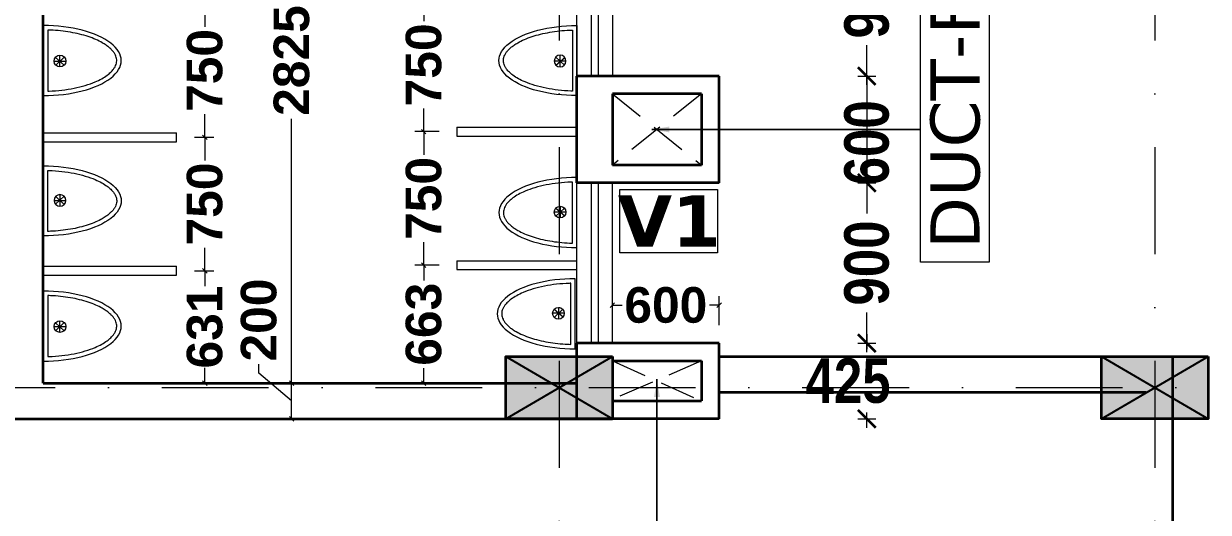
# Model space of a CAD drawing. Header units: millimetres. Extents: x -3092162 to 4513894, y -12317808 to 1849994.
# Drawn here: x -379345 to -372685, y -5832681 to -5829937 of the extents above; entities that cross this region are included whole.
import ezdxf

# ---------------------------------------------------------------- set-up
doc = ezdxf.new("R2010")
doc.units = ezdxf.units.MM
doc.header["$LTSCALE"] = 2
doc.header["$MEASUREMENT"] = 0
doc.header["$PDMODE"] = 34
doc.header["$PDSIZE"] = 500
doc.linetypes.add('DASHDOT', pattern=[1, 0.5, -0.25, 0, -0.25])
doc.linetypes.add('DASHED2', pattern=[0.375, 0.25, -0.125])
for name, color, linetype, lineweight in [('coloumn', 10, 'Continuous', 35), ('D DIM', 250, 'Continuous', 9), ('FIXTURE', 252, 'Continuous', 0), ('glass', 5, 'Continuous', 15), ('GRID', 251, 'DASHDOT', 5), ('SILL', 74, 'Continuous', 9), ('toi.dim.', 214, 'Continuous', 9), ('VENTI', 162, 'Continuous', 5), ('WAll', 250, 'Continuous', 35)]:
    doc.layers.add(name, color=color, linetype=linetype, lineweight=lineweight)
for name, color, linetype, lineweight, true_color in [('DOT', 7, 'DASHED2', 0, 0x89067c), ('duct text', 7, 'Continuous', 5, 0x30182a), ('partation wall', 7, 'Continuous', 20, 0x525023)]:
    doc.layers.add(name, color=color, linetype=linetype, lineweight=lineweight, true_color=true_color)
doc.styles.add('door', font='arial.ttf', dxfattribs={"height": 70})
doc.styles.add('INNER DIM', font='ARIALNB.TTF', dxfattribs={"height": 250})
doc.styles.add('int dim', font='arialbd.ttf', dxfattribs={"height": 200})
doc.styles.add('style2', font='verdana.ttf')
doc.dimstyles.new('DOOR', dxfattribs={"dimtxt": 100, "dimasz": 100, "dimexe": 25, "dimexo": 50, "dimgap": 25, "dimtad": 0, "dimtih": 1, "dimtoh": 1, "dimdec": 0, "dimzin": 3, "dimdsep": 46, "dimtxsty": 'door', "dimblk": 'OBLIQUE', "dimcen": 200, "dimclrd": 256, "dimclre": 256, "dimclrt": 256, "dimadec": 0, "dimazin": 0, "dimtfac": 1, "dimtdec": 0, "dimtofl": 0, "dimtmove": 2, "dimatfit": 3, "dimfxl": 300, "dimfxlon": 1, "dimfrac": 1, "dimtolj": 1, "dimtzin": 0, "dimlwd": -1, "dimlwe": -1, "dimarcsym": 0})
doc.dimstyles.new('toilet detail', dxfattribs={"dimtxt": 150, "dimasz": 25, "dimexe": 50, "dimexo": 100, "dimgap": 25, "dimtad": 0, "dimdec": 0, "dimzin": 3, "dimdsep": 46, "dimtxsty": 'int dim', "dimblk": 'OBLIQUE', "dimcen": 90, "dimclrd": 214, "dimclre": 214, "dimclrt": 256, "dimadec": 0, "dimazin": 0, "dimtfac": 1, "dimtdec": 0, "dimtofl": 0, "dimtmove": 1, "dimatfit": 3, "dimfxl": 1, "dimfrac": 1, "dimtolj": 1, "dimtzin": 0, "dimlwd": -1, "dimlwe": -1, "dimarcsym": 1})

# ---------------------------------------------------------------- blocks, each defined once
blk = doc.blocks.new('_Oblique')
at = {"color": 0, "linetype": 'ByBlock', "lineweight": -2}
blk.add_line((-0.5, -0.5), (0.5, 0.5), dxfattribs=at)
blk = doc.blocks.new('uri')
at = {"layer": 'FIXTURE', "ltscale": 100}
for p, q in [((1256512.1, -5187048.7), (1256512.1, -5186705.8)), ((1256537.1, -5187074), (1256537.1, -5186680.5)), ((1256466.9, -5186851.8), (1256419.1, -5186897.2)), ((1256419.4, -5186851.5), (1256468.8, -5186895.1)), ((1256443, -5186841.5), (1256443, -5186907.5)), ((1256476, -5186874.5), (1256410, -5186874.5))]:
    blk.add_line(p, q, dxfattribs=at)
blk.add_circle((1256443, -5186874.5), 33, dxfattribs=at)
blk.add_ellipse((1256537.1, -5186877.2), major_axis=(438.1, 0), ratio=0.449067, start_param=1.570796, end_param=4.712389, dxfattribs=at)
blk.add_open_spline([(1256512.1, -5186705.8), (1256509.5, -5186705.9), (1256506.8, -5186706), (1256480, -5186706.9), (1256456, -5186708.7), (1256409.1, -5186714), (1256386.2, -5186717.6), (1256342.2, -5186726.3), (1256321.1, -5186731.6), (1256281.3, -5186743.5), (1256262.7, -5186750.2), (1256232.3, -5186763.1), (1256219.9, -5186769.1), (1256197.3, -5186781.7), (1256187, -5186788.2), (1256170.4, -5186800.5), (1256163.6, -5186806.1), (1256151.8, -5186817.5), (1256146.7, -5186823.2), (1256138.9, -5186833.5), (1256135.9, -5186838.1), (1256130.9, -5186847.2), (1256129, -5186851.7), (1256126.1, -5186860.5), (1256125.1, -5186864.8), (1256124, -5186873.4), (1256123.9, -5186877.6), (1256124.5, -5186886.2), (1256125.2, -5186890.5), (1256127.6, -5186899.2), (1256129.3, -5186903.6), (1256133.7, -5186912.7), (1256136.4, -5186917.3), (1256142.9, -5186926.6), (1256146.7, -5186931.3), (1256155.4, -5186940.7), (1256160.4, -5186945.4), (1256171.3, -5186954.7), (1256177.4, -5186959.3), (1256190.5, -5186968.4), (1256197.6, -5186972.9), (1256216.5, -5186983.7), (1256228.9, -5186989.8), (1256255.6, -5187001.5), (1256270, -5187006.9), (1256300.3, -5187016.9), (1256316.3, -5187021.5), (1256349.6, -5187029.7), (1256366.9, -5187033.3), (1256402.5, -5187039.4), (1256420.8, -5187041.9), (1256458.1, -5187045.9), (1256477, -5187047.3), (1256501.4, -5187048.3), (1256506.8, -5187048.5), (1256512.1, -5187048.7)], degree=3, knots=[1.629393, 1.629393, 1.629393, 1.629393, 1.648181, 1.648181, 1.818462, 1.818462, 1.988743, 1.988743, 2.159025, 2.159025, 2.329306, 2.329306, 2.461629, 2.461629, 2.593951, 2.593951, 2.703241, 2.703241, 2.812532, 2.812532, 2.903056, 2.903056, 2.993581, 2.993581, 3.084106, 3.084106, 3.17463, 3.17463, 3.265155, 3.265155, 3.35568, 3.35568, 3.446205, 3.446205, 3.536729, 3.536729, 3.627254, 3.627254, 3.717779, 3.717779, 3.808303, 3.808303, 3.942921, 3.942921, 4.077539, 4.077539, 4.212157, 4.212157, 4.346775, 4.346775, 4.481393, 4.481393, 4.616011, 4.616011, 4.653792, 4.653792, 4.653792, 4.653792], dxfattribs=at)
blk = doc.blocks.new('*D257')
at = {"layer": 'Defpoints', "color": 0, "lineweight": 50, "ltscale": 100, "transparency": 16777216}
for p in [(-377838.3, -5831956.2), (-377141.6, -5831956.2), (-377141.6, -5832156.2)]:
    blk.add_point(p, dxfattribs=at)
at = {"layer": 'toi.dim.', "color": 214, "ltscale": 100, "transparency": 16777216}
for p, q in [((-378022.5, -5831899.3), (-378022.5, -5831849.3)), ((-377838.3, -5832056.2), (-378022.5, -5831899.3)), ((-377241.6, -5831956.2), (-377888.3, -5831956.2)), ((-377838.3, -5832156.2), (-377838.3, -5831956.2)), ((-377241.6, -5832156.2), (-377888.3, -5832156.2))]:
    blk.add_line(p, q, dxfattribs=at)
at = {"layer": 'toi.dim.', "color": 214, "ltscale": 100, "transparency": 16777216, "xscale": 25, "yscale": 25, "zscale": 25}
for p, rotation in [((-377838.3, -5831956.2), 90), ((-377838.3, -5832156.2), 270)]:
    blk.add_blockref('_Oblique', p, dxfattribs=dict(at, rotation=rotation))
at = {"layer": 'toi.dim.', "ltscale": 100, "transparency": 16777216, "insert": (-378022.5, -5831601.6), "char_height": 200, "attachment_point": 5, "rotation": 90, "style": 'int dim'}
blk.add_mtext('\\A1;200', dxfattribs=at)
blk = doc.blocks.new('*D258')
at = {"layer": 'Defpoints', "color": 0, "lineweight": 50, "ltscale": 100, "transparency": 16777216}
for p in [(-377838.3, -5829131.2), (-377584.7, -5829131.2), (-377141.6, -5831956.2)]:
    blk.add_point(p, dxfattribs=at)
at = {"layer": 'toi.dim.', "color": 214, "ltscale": 100, "transparency": 16777216}
for p, q in [((-377684.7, -5829131.2), (-377888.3, -5829131.2)), ((-377838.3, -5829131.2), (-377838.3, -5829816.1)), ((-377838.3, -5831956.2), (-377838.3, -5830472.2)), ((-377241.6, -5831956.2), (-377888.3, -5831956.2))]:
    blk.add_line(p, q, dxfattribs=at)
at = {"layer": 'toi.dim.', "color": 214, "ltscale": 100, "transparency": 16777216, "xscale": 25, "yscale": 25, "zscale": 25}
for p, rotation in [((-377838.3, -5829131.2), 90), ((-377838.3, -5831956.2), 270)]:
    blk.add_blockref('_Oblique', p, dxfattribs=dict(at, rotation=rotation))
at = {"layer": 'toi.dim.', "ltscale": 100, "transparency": 16777216, "insert": (-377838.3, -5830144.2), "char_height": 200, "attachment_point": 5, "rotation": 90, "style": 'int dim'}
blk.add_mtext('\\A1;2825', dxfattribs=at)
blk = doc.blocks.new('*D267')
at = {"layer": 'Defpoints', "color": 0, "lineweight": 50, "ltscale": 100, "transparency": 16777216}
for p in [(-375434.3, -5831518.1), (-376034.7, -5831731.2), (-375434.3, -5831731.2)]:
    blk.add_point(p, dxfattribs=at)
at = {"layer": 'toi.dim.', "color": 214, "ltscale": 100, "transparency": 16777216}
for p, q in [((-376034.7, -5831631.2), (-376034.7, -5831468.1)), ((-375434.3, -5831631.2), (-375434.3, -5831468.1)), ((-376034.7, -5831518.1), (-375979.8, -5831518.1)), ((-375434.3, -5831518.1), (-375489.2, -5831518.1))]:
    blk.add_line(p, q, dxfattribs=at)
at = {"layer": 'toi.dim.', "color": 214, "ltscale": 100, "transparency": 16777216, "xscale": 25, "yscale": 25, "zscale": 25, "rotation": 180}
blk.add_blockref('_Oblique', (-376034.7, -5831518.1), dxfattribs=at)
at = {"layer": 'toi.dim.', "color": 214, "ltscale": 100, "transparency": 16777216, "xscale": 25, "yscale": 25, "zscale": 25}
blk.add_blockref('_Oblique', (-375434.3, -5831518.1), dxfattribs=at)
at = {"layer": 'toi.dim.', "ltscale": 100, "transparency": 16777216, "insert": (-375734.5, -5831518.1), "char_height": 200, "attachment_point": 5, "style": 'int dim'}
blk.add_mtext('\\A1;600', dxfattribs=at)
blk = doc.blocks.new('*D269')
at = {"layer": 'Defpoints', "color": 0, "lineweight": 50, "ltscale": 100, "transparency": 16777216}
for p in [(-376909.7, -5829793.6), (-377095.5, -5830543.6), (-376909.7, -5830543.6)]:
    blk.add_point(p, dxfattribs=at)
at = {"layer": 'toi.dim.', "color": 214, "ltscale": 100, "transparency": 16777216}
for p, q in [((-377009.7, -5829793.6), (-377145.5, -5829793.6)), ((-377095.5, -5829793.6), (-377095.5, -5829923.4)), ((-377095.5, -5830543.6), (-377095.5, -5830413.9)), ((-377009.7, -5830543.6), (-377145.5, -5830543.6))]:
    blk.add_line(p, q, dxfattribs=at)
at = {"layer": 'toi.dim.', "color": 214, "ltscale": 100, "transparency": 16777216, "xscale": 25, "yscale": 25, "zscale": 25}
for p, rotation in [((-377095.5, -5829793.6), 90), ((-377095.5, -5830543.6), 270)]:
    blk.add_blockref('_Oblique', p, dxfattribs=dict(at, rotation=rotation))
at = {"layer": 'toi.dim.', "ltscale": 100, "transparency": 16777216, "insert": (-377095.5, -5830168.6), "char_height": 200, "attachment_point": 5, "rotation": 90, "style": 'int dim'}
blk.add_mtext('\\A1;750', dxfattribs=at)
blk = doc.blocks.new('*D270')
at = {"layer": 'Defpoints', "color": 0, "lineweight": 50, "ltscale": 100, "transparency": 16777216}
for p in [(-376909.7, -5830543.6), (-377095.5, -5831293.6), (-376909.7, -5831293.6)]:
    blk.add_point(p, dxfattribs=at)
at = {"layer": 'toi.dim.', "color": 214, "ltscale": 100, "transparency": 16777216}
for p, q in [((-377009.7, -5830543.6), (-377145.5, -5830543.6)), ((-377095.5, -5830543.6), (-377095.5, -5830673.4)), ((-377095.5, -5831293.6), (-377095.5, -5831163.9)), ((-377009.7, -5831293.6), (-377145.5, -5831293.6))]:
    blk.add_line(p, q, dxfattribs=at)
at = {"layer": 'toi.dim.', "color": 214, "ltscale": 100, "transparency": 16777216, "xscale": 25, "yscale": 25, "zscale": 25}
for p, rotation in [((-377095.5, -5830543.6), 90), ((-377095.5, -5831293.6), 270)]:
    blk.add_blockref('_Oblique', p, dxfattribs=dict(at, rotation=rotation))
at = {"layer": 'toi.dim.', "ltscale": 100, "transparency": 16777216, "insert": (-377095.5, -5830918.6), "char_height": 200, "attachment_point": 5, "rotation": 90, "style": 'int dim'}
blk.add_mtext('\\A1;750', dxfattribs=at)
blk = doc.blocks.new('*D271')
at = {"layer": 'Defpoints', "color": 0, "lineweight": 50, "ltscale": 100, "transparency": 16777216}
for p in [(-376909.7, -5831293.6), (-377095.5, -5831956.2), (-376909.7, -5831956.2)]:
    blk.add_point(p, dxfattribs=at)
at = {"layer": 'toi.dim.', "color": 214, "ltscale": 100, "transparency": 16777216}
for p, q in [((-377009.7, -5831293.6), (-377145.5, -5831293.6)), ((-377095.5, -5831293.6), (-377095.5, -5831378.8)), ((-377095.5, -5831956.2), (-377095.5, -5831871.1)), ((-377009.7, -5831956.2), (-377145.5, -5831956.2))]:
    blk.add_line(p, q, dxfattribs=at)
at = {"layer": 'toi.dim.', "color": 214, "ltscale": 100, "transparency": 16777216, "xscale": 25, "yscale": 25, "zscale": 25}
for p, rotation in [((-377095.5, -5831293.6), 90), ((-377095.5, -5831956.2), 270)]:
    blk.add_blockref('_Oblique', p, dxfattribs=dict(at, rotation=rotation))
at = {"layer": 'toi.dim.', "ltscale": 100, "transparency": 16777216, "insert": (-377095.5, -5831624.9), "char_height": 200, "attachment_point": 5, "rotation": 90, "style": 'int dim'}
blk.add_mtext('\\A1;663', dxfattribs=at)
blk = doc.blocks.new('*D307')
at = {"layer": 'Defpoints', "color": 0, "lineweight": 50, "ltscale": 100, "transparency": 16777216}
for p in [(-378484.7, -5831324.9), (-378326.4, -5831324.9), (-378423.1, -5831956.2)]:
    blk.add_point(p, dxfattribs=at)
at = {"layer": 'toi.dim.', "color": 214, "ltscale": 100, "transparency": 16777216}
for p, q in [((-378384.7, -5831324.9), (-378276.4, -5831324.9)), ((-378326.4, -5831324.9), (-378326.4, -5831411.1)), ((-378326.4, -5831956.2), (-378326.4, -5831870)), ((-378323.1, -5831956.2), (-378276.4, -5831956.2))]:
    blk.add_line(p, q, dxfattribs=at)
at = {"layer": 'toi.dim.', "color": 214, "ltscale": 100, "transparency": 16777216, "xscale": 25, "yscale": 25, "zscale": 25}
for p, rotation in [((-378326.4, -5831324.9), 90), ((-378326.4, -5831956.2), 270)]:
    blk.add_blockref('_Oblique', p, dxfattribs=dict(at, rotation=rotation))
at = {"layer": 'toi.dim.', "ltscale": 100, "transparency": 16777216, "insert": (-378326.4, -5831640.6), "char_height": 200, "attachment_point": 5, "rotation": 90, "style": 'int dim'}
blk.add_mtext('\\A1;631', dxfattribs=at)
blk = doc.blocks.new('*D308')
at = {"layer": 'Defpoints', "color": 0, "lineweight": 50, "ltscale": 100, "transparency": 16777216}
for p in [(-378484.7, -5830574.9), (-378326.4, -5830574.9), (-378484.7, -5831324.9)]:
    blk.add_point(p, dxfattribs=at)
at = {"layer": 'toi.dim.', "color": 214, "ltscale": 100, "transparency": 16777216}
for p, q in [((-378384.7, -5830574.9), (-378276.4, -5830574.9)), ((-378326.4, -5830574.9), (-378326.4, -5830704.7)), ((-378326.4, -5831324.9), (-378326.4, -5831195.2)), ((-378384.7, -5831324.9), (-378276.4, -5831324.9))]:
    blk.add_line(p, q, dxfattribs=at)
at = {"layer": 'toi.dim.', "color": 214, "ltscale": 100, "transparency": 16777216, "xscale": 25, "yscale": 25, "zscale": 25}
for p, rotation in [((-378326.4, -5830574.9), 90), ((-378326.4, -5831324.9), 270)]:
    blk.add_blockref('_Oblique', p, dxfattribs=dict(at, rotation=rotation))
at = {"layer": 'toi.dim.', "ltscale": 100, "transparency": 16777216, "insert": (-378326.4, -5830949.9), "char_height": 200, "attachment_point": 5, "rotation": 90, "style": 'int dim'}
blk.add_mtext('\\A1;750', dxfattribs=at)
blk = doc.blocks.new('*D309')
at = {"layer": 'Defpoints', "color": 0, "lineweight": 50, "ltscale": 100, "transparency": 16777216}
for p in [(-378484.7, -5829824.9), (-378326.4, -5829824.9), (-378484.7, -5830574.9)]:
    blk.add_point(p, dxfattribs=at)
at = {"layer": 'toi.dim.', "color": 214, "ltscale": 100, "transparency": 16777216}
for p, q in [((-378384.7, -5829824.9), (-378276.4, -5829824.9)), ((-378326.4, -5829824.9), (-378326.4, -5829954.7)), ((-378326.4, -5830574.9), (-378326.4, -5830445.2)), ((-378384.7, -5830574.9), (-378276.4, -5830574.9))]:
    blk.add_line(p, q, dxfattribs=at)
at = {"layer": 'toi.dim.', "color": 214, "ltscale": 100, "transparency": 16777216, "xscale": 25, "yscale": 25, "zscale": 25}
for p, rotation in [((-378326.4, -5829824.9), 90), ((-378326.4, -5830574.9), 270)]:
    blk.add_blockref('_Oblique', p, dxfattribs=dict(at, rotation=rotation))
at = {"layer": 'toi.dim.', "ltscale": 100, "transparency": 16777216, "insert": (-378326.4, -5830199.9), "char_height": 200, "attachment_point": 5, "rotation": 90, "style": 'int dim'}
blk.add_mtext('\\A1;750', dxfattribs=at)
blk = doc.blocks.new('_ArchTick')
at = {"color": 0, "linetype": 'ByBlock', "const_width": 0.15}
blk.add_lwpolyline([(-0.5, -0.5), (0.5, 0.5)], dxfattribs=at)

msp = doc.modelspace()

# ---------------------------------------------------------------- hatches: boundary and pattern name
at = {"layer": 'coloumn', "ltscale": 100}
for points in [[(-376034.7, -5831806.2), (-376034.7, -5832156.2), (-376634.7, -5832156.2), (-376634.7, -5831806.2)], [(-372684.7, -5831806.2), (-372684.7, -5832156.2), (-373284.7, -5832156.2), (-373284.7, -5831806.2)]]:
    msp.add_hatch(color=256, dxfattribs=at).paths.add_polyline_path(points)

# ---------------------------------------------------------------- linework, layer by layer
at = {"layer": 'coloumn', "lineweight": 25, "ltscale": 100}
for p, q in [((-376634.7, -5832156.2), (-376034.7, -5831806.2)), ((-376634.7, -5831806.2), (-376034.7, -5832156.2)), ((-373284.7, -5832156.2), (-372684.7, -5831806.2)), ((-373284.7, -5831806.2), (-372684.7, -5832156.2))]:
    msp.add_line(p, q, dxfattribs=at)
at = {"layer": 'coloumn', "ltscale": 100}
for points in [[(-376034.7, -5831806.2), (-376034.7, -5832156.2), (-376634.7, -5832156.2), (-376634.7, -5831806.2)], [(-372684.7, -5831806.2), (-372684.7, -5832156.2), (-373284.7, -5832156.2), (-373284.7, -5831806.2)]]:
    msp.add_lwpolyline(points, close=True, dxfattribs=at)
at = {"layer": 'D DIM', "ltscale": 100}
for p, q in [((-374604.6, -5830281.2), (-374604.6, -5830058.6)), ((-374604.6, -5830231.2), (-374604.6, -5830131.2)), ((-374654.6, -5830231.2), (-374554.6, -5830231.2)), ((-374654.6, -5830231.2), (-374554.6, -5830231.2)), ((-374604.6, -5830231.2), (-374604.6, -5830831.2)), ((-374604.6, -5830781.2), (-374604.6, -5831003.8)), ((-374654.6, -5830831.2), (-374554.6, -5830831.2)), ((-374654.6, -5830831.2), (-374554.6, -5830831.2)), ((-374604.6, -5830831.2), (-374604.6, -5830931.2)), ((-374604.6, -5831781.2), (-374604.6, -5831558.6)), ((-374604.6, -5831681.2), (-374604.6, -5831766)), ((-374654.6, -5831731.2), (-374554.6, -5831731.2)), ((-374654.6, -5831731.2), (-374554.6, -5831731.2)), ((-374604.6, -5832206.2), (-374604.6, -5832121.1)), ((-374654.6, -5832156.2), (-374554.6, -5832156.2))]:
    msp.add_line(p, q, dxfattribs=at)
at = {"layer": 'DOT', "ltscale": 400}
for p, q in [((-376034.7, -5830331.2), (-375534.7, -5830731.2)), ((-375534.7, -5830331.2), (-376034.7, -5830731.2)), ((-376034.3, -5831831.2), (-375534.3, -5832056.2)), ((-375534.3, -5831831.2), (-376034.3, -5832046.2))]:
    msp.add_line(p, q, dxfattribs=at)
at = {"layer": 'duct text', "ltscale": 0.1}
msp.add_lwpolyline([(-374302.8, -5831276.4), (-374302.8, -5829703.9), (-373916.6, -5829703.9), (-373916.6, -5831276.4)], close=True, dxfattribs=at)
at = {"layer": 'glass', "ltscale": 100}
for p, q in [((-376154.7, -5829331.2), (-376154.7, -5830231.2)), ((-376114.7, -5829331.2), (-376114.7, -5830231.2)), ((-376154.7, -5830831.2), (-376154.7, -5831731.2)), ((-376114.7, -5830831.2), (-376114.7, -5831731.2))]:
    msp.add_line(p, q, dxfattribs=at)
at = {"layer": 'GRID', "color": 5, "ltscale": 600}
for p, q in [((-376334.3, -5807829.3), (-376334.3, -5892623.2)), ((-372984.3, -5807829.3), (-372984.3, -5892623.2))]:
    msp.add_line(p, q, dxfattribs=at)
at = {"layer": 'GRID', "color": 6, "ltscale": 600}
msp.add_line((-460174.2, -5831981.2), (-367334.7, -5831981.2), dxfattribs=at)
at = {"layer": 'partation wall', "ltscale": 100}
for p, q in [((-379234.7, -5830549.9), (-378484.7, -5830549.9)), ((-378484.7, -5830599.9), (-378484.7, -5830549.9)), ((-376909.7, -5830518.6), (-376909.7, -5830568.6)), ((-376909.7, -5830518.6), (-376234.7, -5830518.6)), ((-379234.7, -5830599.9), (-378484.7, -5830599.9)), ((-376909.7, -5830568.6), (-376234.7, -5830568.6)), ((-376909.7, -5831268.6), (-376909.7, -5831318.6)), ((-376909.7, -5831268.6), (-376234.7, -5831268.6)), ((-379234.7, -5831299.9), (-378484.7, -5831299.9)), ((-379234.7, -5831349.9), (-378484.7, -5831349.9)), ((-378484.7, -5831349.9), (-378484.7, -5831299.9)), ((-376909.7, -5831318.6), (-376234.7, -5831318.6))]:
    msp.add_line(p, q, dxfattribs=at)
at = {"layer": 'SILL', "ltscale": 100}
for p, q in [((-376234.7, -5830231.2), (-376234.7, -5822206.2)), ((-376034.7, -5829331.2), (-376034.7, -5830231.2)), ((-376234.7, -5831731.2), (-376234.7, -5830831.2)), ((-376034.7, -5831731.2), (-376034.7, -5830831.2))]:
    msp.add_line(p, q, dxfattribs=at)
at = {"layer": 'VENTI', "ltscale": 100}
msp.add_lwpolyline([(-375444.3, -5831224.7), (-375993.4, -5831224.7), (-375993.4, -5830867.5), (-375444.3, -5830867.5)], close=True, dxfattribs=at)
at = {"layer": 'WAll', "ltscale": 100}
for p, q in [((-379234.7, -5831956.2), (-379234.7, -5828556.2)), ((-375434.7, -5830231.2), (-376234.7, -5830231.2)), ((-376234.7, -5830831.2), (-376234.7, -5830231.2)), ((-375434.7, -5830831.2), (-375434.7, -5830231.2)), ((-376034.7, -5830331.2), (-376034.7, -5830731.2)), ((-375534.7, -5830331.2), (-376034.7, -5830331.2)), ((-375534.7, -5830331.2), (-375534.7, -5830731.2)), ((-375534.7, -5830731.2), (-376034.7, -5830731.2)), ((-375434.7, -5830831.2), (-376234.7, -5830831.2)), ((-376234.3, -5832156.2), (-376234.3, -5831731.2)), ((-375434.3, -5831731.2), (-376234.3, -5831731.2)), ((-375434.3, -5832156.2), (-375434.3, -5831731.2)), ((-375434.3, -5831806.2), (-373034.3, -5831806.2)), ((-372884.3, -5835206.2), (-372884.3, -5831806.2)), ((-376034.3, -5831831.2), (-375534.3, -5831831.2)), ((-376034.3, -5831831.2), (-376034.3, -5832156.2)), ((-375534.3, -5831831.2), (-375534.3, -5832056.2)), ((-379234.7, -5831956.2), (-376634.3, -5831956.2)), ((-379234.3, -5831956.2), (-376234.3, -5831956.2)), ((-375434.3, -5832006.2), (-373034.3, -5832006.2)), ((-376034.3, -5832056.2), (-375534.3, -5832056.2)), ((-379434.7, -5832156.2), (-376034.3, -5832156.2)), ((-375434.3, -5832156.2), (-376034.3, -5832156.2))]:
    msp.add_line(p, q, dxfattribs=at)

# ---------------------------------------------------------------- block references
at = {"layer": 'D DIM', "ltscale": 100, "xscale": 100, "yscale": 100, "zscale": 100}
for p, rotation in [((-374604.6, -5830231.2), 270), ((-374604.6, -5830231.2), 270), ((-374604.6, -5830831.2), 90), ((-374604.6, -5830831.2), 90), ((-374604.6, -5831731.2), 90), ((-374604.6, -5831731.2), 270), ((-374604.6, -5832156.2), 270)]:
    msp.add_blockref('_ArchTick', p, dxfattribs=dict(at, rotation=rotation))
at = {"layer": 'WAll', "rotation": 180}
for p in [(877302.4, -11017021.6), (877302.4, -11018512.8)]:
    msp.add_blockref('uri', p, dxfattribs=at)
at = {"layer": 'WAll', "xscale": -1, "rotation": 180}
msp.add_blockref('uri', (-1632771.8, -11017021.6), dxfattribs=at)
at = {"layer": 'WAll', "xscale": -1}
msp.add_blockref('uri', (877302.4, -644055.2), dxfattribs=at)
at = {"layer": 'WAll'}
for p in [(-1632771.8, -644120.9), (-1632781.3, -644689.3)]:
    msp.add_blockref('uri', p, dxfattribs=at)

# ---------------------------------------------------------------- texts
at = {"layer": 'D DIM', "ltscale": 100, "char_height": 250, "attachment_point": 5, "style": 'INNER DIM'}
for s, insert, rotation in [('\\A1;900', (-374604.6, -5829781.2), 90), ('\\A1;600', (-374604.6, -5830606), 90), ('\\A1;900', (-374604.6, -5831281.2), 90), ('\\A1;425', (-374709.9, -5831943.7), 0.1)]:
    msp.add_mtext(s, dxfattribs=dict(at, insert=insert, rotation=rotation))
at = {"layer": 'duct text', "ltscale": 0.1, "insert": (-374106.2, -5830491.8), "char_height": 276.639, "width": 1547.237, "attachment_point": 5, "rotation": 90, "style": 'style2'}
msp.add_mtext('\\pt3043;DUCT-F', dxfattribs=at)
at = {"layer": 'VENTI', "ltscale": 100, "insert": (-375715, -5831045.1), "char_height": 287, "attachment_point": 5, "style": 'style2'}
msp.add_mtext('\\pt3157;{\\fVerdana|b1|i0|c0|p34;V1}', dxfattribs=at)

# ---------------------------------------------------------------- dimensions: what is measured, and where the dimension line sits
at = {"layer": 'toi.dim.', "ltscale": 100}
for base, p1, p2, picture, middle in [((-377838.3, -5829131.2), (-377141.6, -5831956.2), (-377584.7, -5829131.2), '*D258', (-377838.3, -5830144.2)), ((-377838.3, -5831956.2), (-377141.6, -5832156.2), (-377141.6, -5831956.2), '*D257', (-378022.5, -5831824.3))]:
    dim = msp.add_linear_dim(base=base, p1=p1, p2=p2, angle=90, dimstyle='toilet detail', dxfattribs=at)
    dim.commit()
    dim.dimension.update_dxf_attribs({"geometry": picture, "text_midpoint": middle, "dimtype": 160})
for base, p1, p2, angle, picture, middle in [((-378326.4, -5829824.9), (-378484.7, -5830574.9), (-378484.7, -5829824.9), 90, '*D309', (-378326.4, -5830199.9)), ((-377095.5, -5830543.6), (-376909.7, -5829793.6), (-376909.7, -5830543.6), 90, '*D269', (-377095.5, -5830168.6)), ((-377095.5, -5831293.6), (-376909.7, -5830543.6), (-376909.7, -5831293.6), 90, '*D270', (-377095.5, -5830918.6)), ((-378326.4, -5830574.9), (-378484.7, -5831324.9), (-378484.7, -5830574.9), 90, '*D308', (-378326.4, -5830949.9)), ((-377095.5, -5831956.2), (-376909.7, -5831293.6), (-376909.7, -5831956.2), 90, '*D271', (-377095.5, -5831624.9)), ((-378326.4, -5831324.9), (-378423.1, -5831956.2), (-378484.7, -5831324.9), 90, '*D307', (-378326.4, -5831640.6)), ((-375434.3, -5831518.1), (-376034.7, -5831731.2), (-375434.3, -5831731.2), 180, '*D267', (-375734.5, -5831518.1))]:
    dim = msp.add_linear_dim(base=base, p1=p1, p2=p2, angle=angle, dimstyle='toilet detail', dxfattribs=at)
    dim.commit()
    dim.dimension.update_dxf_attribs({"geometry": picture, "text_midpoint": middle})

# ---------------------------------------------------------------- leaders
at = {"layer": 'duct text', "ltscale": 0.1}
for points in [[(-375813.9, -5830531.2), (-374302.8, -5830531.2), (-375813.9, -5830531.2)], [(-375784.3, -5831934.4), (-375784.3, -5833159), (-375784.3, -5831934.4)]]:
    msp.add_leader(points, dimstyle='DOOR', dxfattribs=at)

doc.saveas('drawing.dxf')
